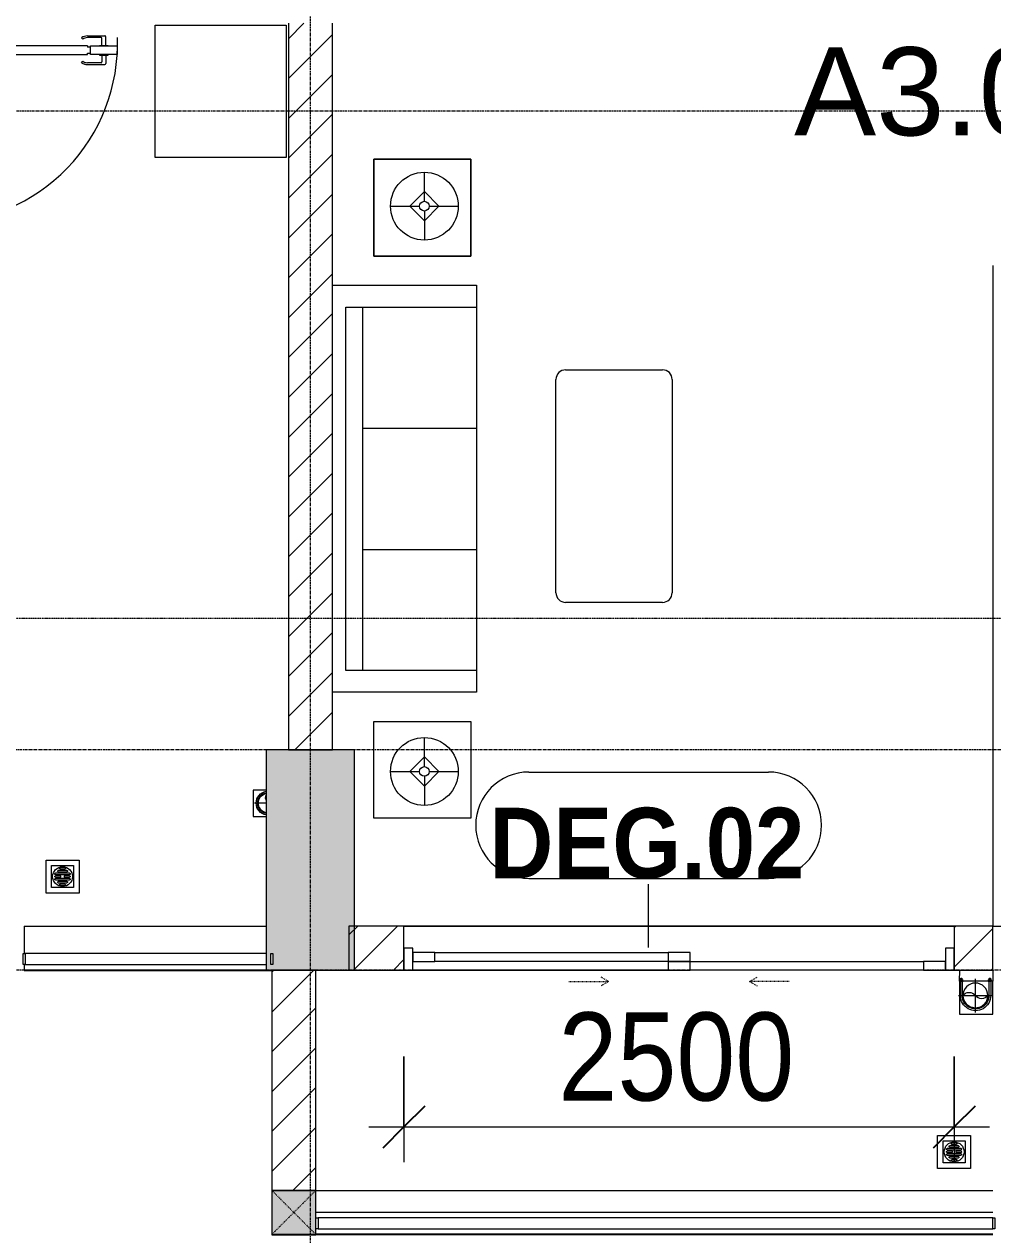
# Model space of a CAD drawing. Header units: millimetres. Extents: x 962 to 241049, y -15958 to 84407.
# Drawn here: x 170032 to 174432, y 23335 to 28832 of the extents above; entities that cross this region are included whole.
import ezdxf

# ---------------------------------------------------------------- set-up
doc = ezdxf.new("R2010")
doc.units = ezdxf.units.MM
for name, pattern in [('Dash', [6, 3, -3]), ('Dash Dot 3_16_', [7.9375, 4.7625, -1.5875, 0, -1.5875]), ('Grid Line', [22.225, 12.7, -3.175, 3.175, -3.175]), ('IMPORT-CENTER _3_', [10.16, 6.35, -1.27, 1.27, -1.27])]:
    doc.linetypes.add(name, pattern=pattern)
for name, color, linetype, lineweight in [('0-1', 7, 'Continuous', 5), ('A-ANNO-DIMS', 211, 'Continuous', 9), ('A-ANNO-DIMS-160', 211, 'Continuous', 9), ('A-AREA-IDEN', 2, 'Continuous', 9), ('A-DETL-GENF-1', 9, 'Continuous', 9), ('A-DOOR', 31, 'Continuous', 9), ('A-DOOR-1', 254, 'Continuous', 9), ('A-DOOR-2', 9, 'Continuous', 9), ('A-DOOR-FRAM', 31, 'Continuous', 9), ('A-DOOR-HDLN', 31, 'Dash', 9), ('A-DOOR-IDEN', 31, 'Continuous', 9), ('A-FLOR-1', 250, 'Continuous', 9), ('A-FLOR-2', 9, 'Continuous', 9), ('A-FLOR-HRAL', 11, 'Continuous', 9), ('A-FLOR-HRAL-1', 254, 'Continuous', 9), ('A-FLOR-HRAL-2', 9, 'Continuous', 9), ('A-WALL', 113, 'Continuous', 9), ('A-WALL-1', 253, 'Continuous', 18), ('A-WALL-2', 9, 'Continuous', 9), ('A-WALL-3', 113, 'Continuous', 18), ('A-WALL-PATT-2', 111, 'Continuous', 9), ('G-ANNO-SYMB-1', 111, 'Dash Dot 3_16_', 18), ('G-IMPT', 8, 'Continuous', 9), ('G-IMPT-1', 254, 'Continuous', 9), ('G-IMPT-2', 8, 'IMPORT-CENTER _3_', 9), ('I-FURN', 30, 'Continuous', 9), ('I-FURN-1', 254, 'Continuous', 9), ('M-EQPM', 50, 'Continuous', 9), ('S-COLS', 52, 'Continuous', 9), ('S-COLS-1', 52, 'Continuous', 5), ('S-COLS-2', 7, 'Continuous', 18), ('S-COLS-6', 52, 'Continuous', 18), ('S-COLS-7', 52, 'Dash', 9), ('S-COLS-HDLN', 52, 'Dash', 9), ('S-GRID-1', 1, 'Grid Line', 9)]:
    doc.layers.add(name, color=color, linetype=linetype, lineweight=lineweight)
doc.styles.add('Arial_11', font='arial_0.ttf', dxfattribs={"height": 400})
doc.styles.add('Arial_B_5', font='arialbd_0.ttf', dxfattribs={"width": 0.9, "height": 320})
doc.styles.add('UTM Avo', font='UTM Avo.ttf', dxfattribs={"width": 0.9, "height": 400})
doc.dimstyles.new('1_Dim_chi_tiet_2_5', dxfattribs={"dimscale": 304.8, "dimtxt": 399.720379, "dimasz": 0.629921, "dimexe": 0.524934, "dimexo": 0.0625, "dimgap": 0.052493, "dimtad": 1, "dimdec": 0, "dimrnd": 5, "dimzin": 0, "dimdsep": 46, "dimtxsty": 'UTM Avo', "dimblk1": 'OBLIQUE', "dimblk2": 'OBLIQUE', "dimsah": 1, "dimcen": 0.09, "dimdle": 0.524934, "dimazin": 0, "dimtfac": 1, "dimtdec": 4, "dimtix": 1, "dimtmove": 0, "dimatfit": 3, "dimfxl": 1.049869, "dimfxlon": 1, "dimtvp": 1, "dimtolj": 1, "dimtzin": 0, "dimarcsym": 2})
pattern_1 = [(45, (63179.03, 0), (-90.50967, 90.50967), [])]

# ---------------------------------------------------------------- blocks, each defined once
blk = doc.blocks.new('NCV_TKTC_KET CAU_rvt-1-TKCS_MB TẦNG 1')
at = {"layer": 'S-COLS-1'}
h = blk.add_hatch(color=256, dxfattribs=at)
h.paths.add_polyline_path([(108352.6, 24536.9), (108352.6, 25536.9), (107952.6, 25536.9), (107952.6, 24536.9), (107982.6, 24536.9)])
h.paths.add_polyline_path([(107982.6, 24561.9), (107972.6, 24561.9), (107972.6, 24611.9), (107982.6, 24611.9)])
at = {"layer": 'A-FLOR-1'}
for p, q in [((106852.6, 24535.2), (107977.6, 24535.2)), ((108177.6, 23336.9), (111252.6, 23336.9))]:
    blk.add_line(p, q, dxfattribs=at)
at = {"layer": 'S-COLS-2'}
for p, q in [((108352.6, 25536.9), (107952.6, 25536.9)), ((107952.6, 25536.9), (107952.6, 24536.9)), ((108352.6, 24536.9), (108352.6, 25536.9)), ((107952.6, 24536.9), (108352.6, 24536.9))]:
    blk.add_line(p, q, dxfattribs=at)
blk = doc.blocks.new('LOBBY_SOFA_1 - LOBBY_SOFA_1-852725-TKCS_MB TẦNG 1')
at = {"layer": 'I-FURN'}
for p, q in [((-2128.3, 1548.5), (-1160.3, 1548.5)), ((-2172.3, 1064.5), (-2172.3, 1504.5)), ((-1116.3, 1504.5), (-1116.3, 1064.5)), ((-1160.3, 1020.5), (-2128.3, 1020.5)), ((-2556, 660), (-708, 660)), ((-2556, 4.9), (-2556, 660)), ((-2457, 66), (-2457, 660)), ((-1907, 143), (-1907, 660)), ((-1357, 143), (-1357, 660)), ((-807, 660), (-807, 66)), ((-708, 660), (-708, 4.9)), ((-2688.2, 633.5), (-3128.2, 633.5)), ((-3128.2, 633.5), (-3128.2, 193.5)), ((-2688.2, 193.5), (-2688.2, 633.5)), ((-575.9, 633.5), (-135.9, 633.5)), ((-575.9, 193.5), (-575.9, 633.5)), ((-135.9, 633.5), (-135.9, 193.5)), ((-2915.4, 445), (-2915.4, 577)), ((-348.6, 445), (-348.6, 577)), ((-2981.4, 423), (-2915.4, 489)), ((-2915.4, 489), (-2849.4, 423)), ((-348.6, 489), (-414.6, 423)), ((-282.6, 423), (-348.6, 489)), ((-2937.4, 423), (-3069.4, 423)), ((-2915.4, 357), (-2981.4, 423)), ((-2849.4, 423), (-2915.4, 357)), ((-2915.4, 269), (-2915.4, 401)), ((-2893.4, 423), (-2761.4, 423)), ((-370.6, 423), (-502.6, 423)), ((-414.6, 423), (-348.6, 357)), ((-348.6, 357), (-282.6, 423)), ((-348.6, 269), (-348.6, 401)), ((-326.6, 423), (-194.6, 423)), ((-3128.2, 193.5), (-2688.2, 193.5)), ((-135.9, 193.5), (-575.9, 193.5)), ((-807, 143), (-2457, 143)), ((-807, 66), (-2457, 66))]:
    blk.add_line(p, q, dxfattribs=at)
for centre, radius in [((-2915.4, 423), 154), ((-348.6, 423), 154), ((-2915.4, 423), 22), ((-348.6, 423), 22)]:
    blk.add_circle(centre, radius, dxfattribs=at)
for centre, start, end in [((-2128.3, 1504.5), 90, 180), ((-1160.3, 1504.5), 0, 90), ((-2128.3, 1064.5), 180, 270), ((-1160.3, 1064.5), 270, 0)]:
    blk.add_arc(centre, 44, start, end, dxfattribs=at)
at = {"layer": 'I-FURN-1'}
for p, q in [((-2128.3, 1548.5), (-1160.3, 1548.5)), ((-2172.3, 1064.5), (-2172.3, 1504.5)), ((-1116.3, 1504.5), (-1116.3, 1064.5)), ((-1160.3, 1020.5), (-2128.3, 1020.5)), ((-2556, 660), (-708, 660)), ((-2556, 4.9), (-2556, 660)), ((-708, 660), (-708, 4.9)), ((-3128.2, 633.5), (-2688.2, 633.5)), ((-3128.2, 193.5), (-3128.2, 633.5)), ((-2688.2, 633.5), (-2688.2, 193.5)), ((-575.9, 633.5), (-135.9, 633.5)), ((-575.9, 193.5), (-575.9, 633.5)), ((-135.9, 633.5), (-135.9, 193.5)), ((-2688.2, 193.5), (-3128.2, 193.5)), ((-135.9, 193.5), (-575.9, 193.5))]:
    blk.add_line(p, q, dxfattribs=at)
for centre, start, end in [((-2128.3, 1504.5), 90, 180), ((-1160.3, 1504.5), 0, 90), ((-2128.3, 1064.5), 180, 270), ((-1160.3, 1064.5), 270, 0)]:
    blk.add_arc(centre, 44, start, end, dxfattribs=at)
blk = doc.blocks.new('MAY GIAT - MAY GIAT_dwg-348053-TKCS_MB TẦNG 1')
at = {"layer": 'G-IMPT-1', "flags": 128}
blk.add_lwpolyline([(5, 596.6), (5, 2.3), (605, 2.3), (605, 596.6)], close=True, dxfattribs=at)
blk = doc.blocks.new('MAY GIAT - MAY GIAT-401071-TKCS_MB TẦNG 1')
at = {"layer": 'I-FURN-1'}
for p, q in [((5, -2.3), (605, -2.3)), ((5, -596.6), (5, -2.3)), ((605, -2.3), (605, -596.6)), ((605, -596.6), (5, -596.6))]:
    blk.add_line(p, q, dxfattribs=at)
at = {"extrusion": (0, 0, -1), "zscale": -1, "rotation": 180}
blk.add_blockref('MAY GIAT - MAY GIAT_dwg-348053-TKCS_MB TẦNG 1', (0, 0), dxfattribs=at)
blk = doc.blocks.new('Railing - 50 x 10mm-457210-TKCS_MB TẦNG 1')
at = {"layer": 'A-FLOR-HRAL-2'}
for p, q in [((25, 5), (-25, 5)), ((-25, 5), (-25, -5)), ((25, -5), (25, 5)), ((-25, -5), (25, -5))]:
    blk.add_line(p, q, dxfattribs=at)
blk = doc.blocks.new('Railing - Railing-641383-TKCS_MB TẦNG 1')
at = {"layer": 'A-FLOR-HRAL-2'}
for p, q in [((85044.1, 15351.2), (83949.1, 15351.2)), ((83949.1, 15301.2), (85044.1, 15301.2))]:
    blk.add_line(p, q, dxfattribs=at)
at = {"extrusion": (0, 0, -1), "zscale": -1, "rotation": 90.00000000000072}
for p in [(-83944.1, 15326.2), (-85069.1, 15326.2)]:
    blk.add_blockref('Railing - 50 x 10mm-457210-TKCS_MB TẦNG 1', p, dxfattribs=at)
blk = doc.blocks.new('DOOR_CW_01 CANH MO-PANEL KINH - DIG_01-900x2200-CỬA NHÔM KÍNH-400868-TKCS_MB TẦNG 1')
at = {"layer": 'A-DETL-GENF-1'}
for p, q in [((-399, 831.8), (-397, 831.8)), ((-399, 792.2), (-399, 831.8)), ((-397, 872), (-357, 872)), ((-397, 752), (-397, 872)), ((-397, 792.2), (-397, 831.8)), ((-357, 872), (-357, 752)), ((-357, 792.2), (-357, 831.8)), ((-355, 831.8), (-357, 831.8)), ((-355, 792.2), (-355, 831.8)), ((-442, 737), (-442, 816.5)), ((-399, 820.5), (-438, 820.5)), ((-434, 799.5), (-434, 737)), ((-399, 803.5), (-430, 803.5)), ((-397, 792.2), (-399, 792.2)), ((-357, 792.2), (-355, 792.2)), ((-355, 820.5), (-316, 820.5)), ((-355, 803.5), (-324, 803.5)), ((-320, 799.5), (-320, 737)), ((-312, 737), (-312, 816.5)), ((-433.9, 711.2), (-427.3, 715.8)), ((-357, 752), (-397, 752)), ((-397, 738), (-391, 738)), ((-397, 738), (-397, 196)), ((-363, 752), (-391, 752)), ((-391, 752), (-391, 738)), ((-363, 738), (-363, 752)), ((-357, 738), (-363, 738)), ((-357, 196), (-357, 738)), ((-320.1, 711.2), (-326.7, 715.8)), ((-397, 196), (-391, 196)), ((-357, 182), (-397, 182)), ((-397, 182), (-397, 62)), ((-391, 196), (-391, 182)), ((-391, 182), (-363, 182)), ((-357, 196), (-363, 196)), ((-363, 182), (-363, 196)), ((-357, 62), (-357, 182)), ((-397, 62), (-357, 62))]:
    blk.add_line(p, q, dxfattribs=at)
blk.add_circle((-407, 60), 10, dxfattribs=at)
for centre, radius, start, end in [((-407, 60), 814, 360, 92), ((-438, 816.5), 4, 90, 180), ((-430, 799.5), 4, 90, 180), ((-324, 799.5), 4, 360, 90), ((-316, 816.5), 4, 0, 90), ((-397, 737), 45, 180, 215), ((-397, 737), 37, 180, 215), ((-357, 737), 37, 325, 0), ((-357, 737), 45, 325, 0)]:
    blk.add_arc(centre, radius, start, end, dxfattribs=at)
at = {"layer": 'A-DOOR-2'}
for p, q in [((-410, 50), (-450, 50)), ((-450, 50), (-450, -50)), ((-410, 0), (-410, 50)), ((-400, 0), (-410, 0)), ((-407, 50), (-382, 50)), ((-400, -50), (-400, 0)), ((410, 0), (400, 0)), ((400, 0), (400, -50)), ((450, 50), (410, 50)), ((410, 50), (410, 0)), ((450, -50), (450, 50)), ((-450, -50), (-400, -50)), ((400, -50), (450, -50))]:
    blk.add_line(p, q, dxfattribs=at)
blk = doc.blocks.new('NCV_TKTC_TANG 1_rvt-1-TKCS_MB TẦNG 1')
at = {"layer": 'A-FLOR-2'}
for p, q in [((108577.6, 24736.9), (111077.6, 24736.9)), ((111077.6, 24736.9), (108577.6, 24736.9)), ((108617.6, 24536.9), (109777.6, 24536.9)), ((108177.6, 23536.9), (111252.6, 23536.9))]:
    blk.add_line(p, q, dxfattribs=at)
at = {"layer": 'A-WALL-1'}
for p, q in [((111252.6, 27736.9), (111252.6, 24736.9)), ((111252.6, 24736.9), (111352.6, 24736.9))]:
    blk.add_line(p, q, dxfattribs=at)
at = {"layer": 'A-WALL-2'}
for p, q in [((106852.9, 24736.9), (107952.6, 24736.9)), ((106852.9, 24736.9), (106852.9, 24611.9)), ((106852.9, 24561.9), (106852.9, 24536.9)), ((107952.6, 24536.9), (106852.9, 24536.9))]:
    blk.add_line(p, q, dxfattribs=at)
at = {"layer": 'A-DOOR-1', "rotation": 270.0000000000003}
blk.add_blockref('DOOR_CW_01 CANH MO-PANEL KINH - DIG_01-900x2200-CỬA NHÔM KÍNH-400868-TKCS_MB TẦNG 1', (106402.6, 28336.9), dxfattribs=at)
at = {"layer": 'A-FLOR-HRAL-1'}
blk.add_blockref('Railing - Railing-641383-TKCS_MB TẦNG 1', (22908.5, 9260.7), dxfattribs=at)
at = {"layer": 'I-FURN-1'}
for name, p, rotation in [('MAY GIAT - MAY GIAT-401071-TKCS_MB TẦNG 1', (107445.9, 28222), 89.9999999999998), ('LOBBY_SOFA_1 - LOBBY_SOFA_1-852725-TKCS_MB TẦNG 1', (108247.7, 25090.4), 269.9999999999993)]:
    blk.add_blockref(name, p, dxfattribs=dict(at, rotation=rotation))
blk = doc.blocks.new('DEG_02-DEG_03 - DEG_02-2500x2400mm-CỬA ĐI 02 CÁNH TRƯỢT-625766-TKCS_MB TẦNG 1')
at = {"layer": 'A-DOOR'}
for p, q in [((-1110, 100), (-1210, 100)), ((-1210, 100), (-1210, 60)), ((-1210, 60), (-1110, 60)), ((-1110, 60), (-1110, 100)), ((-1110, 100), (-50, 100)), ((-50, 60), (-1110, 60)), ((50, 100), (-50, 100)), ((-50, 100), (-50, 60)), ((50, 60), (-50, 60)), ((-50, 60), (-50, 20)), ((-50, 60), (50, 60)), ((50, 60), (50, 100)), ((50, 20), (50, 60)), ((50, 60), (1110, 60)), ((1210, 60), (1110, 60)), ((1110, 60), (1110, 20)), ((1210, 20), (1210, 60)), ((-50, 20), (50, 20)), ((1110, 20), (50, 20)), ((1110, 20), (1210, 20))]:
    blk.add_line(p, q, dxfattribs=at)
at = {"layer": 'A-DOOR-FRAM'}
for p, q in [((-1210, 100), (-1250, 100)), ((-1250, 100), (-1250, 0)), ((-1210, 0), (-1210, 100)), ((1250, 100), (1210, 100)), ((1210, 100), (1210, 0)), ((1250, 0), (1250, 100)), ((-1250, 0), (-1210, 0)), ((1210, 0), (1250, 0))]:
    blk.add_line(p, q, dxfattribs=at)
at = {"layer": 'A-DOOR-HDLN'}
for p, q in [((-320.4, 151.1), (-355, 171.1)), ((320.4, 151.1), (355, 171.1)), ((-500.4, 151.1), (-320.4, 151.1)), ((-320.4, 151.1), (-355, 131.1)), ((320.4, 151.1), (355, 131.1)), ((500.4, 151.1), (320.4, 151.1))]:
    blk.add_line(p, q, dxfattribs=at)
blk = doc.blocks.new('Railing - 50 x 10mm-1251311-TKCS_MB TẦNG 1')
at = {"layer": 'A-FLOR-HRAL'}
for p, q in [((25, 5), (-25, 5)), ((-25, 5), (-25, -5)), ((25, -5), (25, 5)), ((-25, -5), (25, -5))]:
    blk.add_line(p, q, dxfattribs=at)
blk = doc.blocks.new('Railing - Railing-1602750-TKCS_MB TẦNG 1')
at = {"layer": 'A-FLOR-HRAL'}
for p, q in [((111252.5, 23412.4), (108187.5, 23412.4)), ((108187.5, 23362.4), (111252.5, 23362.4))]:
    blk.add_line(p, q, dxfattribs=at)
at = {"extrusion": (0, 0, -1), "zscale": -1, "rotation": 90}
for p in [(-108182.5, 23387.4), (-111257.5, 23387.4)]:
    blk.add_blockref('Railing - 50 x 10mm-1251311-TKCS_MB TẦNG 1', p, dxfattribs=at)
blk = doc.blocks.new('TKTC_XREF_251221_MB TANG 1 - TKTC_XREF_260130_MB TANG 1_dwg_THU NUOC - THU NUOC-444531-TKCS_MB TẦNG 1-4202124-TKCS_MB TẦNG 1')
at = {"layer": 'M-EQPM'}
for p, q in [((-23.3, 10.8), (40.9, 10.8)), ((40.9, 4.8), (-23.3, 4.8)), ((-11, 23.3), (28.5, 23.3)), ((28.5, 17.3), (-11, 17.3)), ((-1.1, 35.6), (18.5, 35.6)), ((18.5, 29.6), (-1.1, 29.6)), ((-23.3, -13.6), (40.9, -13.6)), ((40.9, -19.6), (-23.3, -19.6)), ((-11, -26.1), (28.5, -26.1)), ((28.5, -32.1), (-11, -32.1)), ((-1.1, -38.5), (18.5, -38.5)), ((18.5, -44.5), (-1.1, -44.5))]:
    blk.add_line(p, q, dxfattribs=at)
at = {"layer": 'M-EQPM', "flags": 128}
for points in [[(83.7, -79.4), (83.7, 70.6), (-66.3, 70.6), (-66.3, -79.4)], [(58.7, -54.4), (58.7, 45.6), (-41.3, 45.6), (-41.3, -54.4)]]:
    blk.add_lwpolyline(points, close=True, dxfattribs=at)
for points in [[(-23.3, -1.2), (0.7, -1.2), (0.7, -7.2), (-23.3, -7.2)], [(40.9, -7.2), (16.7, -7.2), (16.7, -1.2), (40.9, -1.2)]]:
    blk.add_lwpolyline(points, dxfattribs=at)
at = {"layer": 'M-EQPM'}
for centre, radius, start, end in [((8.7, -4.4), 45, 360, 180), ((8.7, -4.4), 45, 360, 180), ((-23.3, 7.8), 3, 90, 270), ((-11, 20.3), 3, 90, 270), ((-1.1, 32.6), 3, 90, 270), ((18.5, 32.6), 3, 270, 90), ((28.5, 20.3), 3, 270, 90), ((40.9, 7.8), 3, 270, 90), ((8.7, -4.4), 45, 180, 360), ((8.7, -4.4), 45, 180, 360), ((-23.3, -4.2), 3, 90, 270), ((-23.3, -16.6), 3, 90, 270), ((-11, -29.1), 3, 90, 270), ((-1.1, -41.5), 3, 90, 270), ((18.5, -41.5), 3, 270, 90), ((28.5, -29.1), 3, 270, 90), ((40.9, -4.2), 3, 270, 90), ((40.9, -16.6), 3, 270, 90)]:
    blk.add_arc(centre, radius, start, end, dxfattribs=at)
blk = doc.blocks.new('TKTC_XREF_251221_MB TANG 1 - TKTC_XREF_260130_MB TANG 1_dwg_CUM U_DN100-4202115-TKCS_MB TẦNG 1')
at = {"layer": 'G-IMPT'}
blk.add_hatch(color=256, dxfattribs=at).paths.add_polyline_path([(0, -61), (0, -57), (14.8, -55.1), (28.5, -49.4), (40.3, -40.3), (49.4, -28.5), (55.1, -14.8), (57, 0), (55.1, 14.8), (49.4, 28.5), (40.3, 40.3), (28.5, 49.4), (14.8, 55.1), (0, 57), (0, 61), (15.8, 58.9), (30.5, 52.8), (43.1, 43.1), (52.8, 30.5), (58.9, 15.8), (61, 0), (58.9, -15.8), (52.8, -30.5), (43.1, -43.1), (30.5, -52.8), (15.8, -58.9)])
for p, q in [((-79.1, 66.6), (-79.1, 63.4)), ((-76.6, 66.6), (-76.6, 63.4)), ((-74.6, 66.6), (-74.6, 63.4)), ((-72.7, 69.3), (-72.7, 60.7)), ((-66.9, 67.9), (-71.7, 67.9)), ((-66.9, 62.1), (-71.7, 62.1)), ((-65, 69), (0, 69)), ((-79.1, -63.4), (-79.1, -66.6)), ((-76.6, -63.4), (-76.6, -66.6)), ((-74.6, -63.4), (-74.6, -66.6)), ((-72.7, -60.7), (-72.7, -69.3)), ((-66.9, -62.1), (-71.7, -62.1)), ((-66.9, -67.9), (-71.7, -67.9)), ((-65, -69), (0, -69))]:
    blk.add_line(p, q, dxfattribs=at)
at = {"layer": 'G-IMPT', "flags": 128}
for points in [[(-72.7, 67.6), (-78.1, 67.6), (-78.1, 62.4), (-72.7, 62.4)], [(-71.7, 59.2), (-66.9, 59.2), (-66.9, 70.8), (-71.7, 70.8)], [(-66.9, 70.8), (-66.9, 72.7), (-65, 72.7), (-65, 57.3), (-66.9, 57.3), (-66.9, 59.2)], [(-65, 61), (0, 61), (0, 57)], [(-72.7, -62.4), (-78.1, -62.4), (-78.1, -67.6), (-72.7, -67.6)], [(-71.7, -70.8), (-66.9, -70.8), (-66.9, -59.2), (-71.7, -59.2)], [(-66.9, -59.2), (-66.9, -57.3), (-65, -57.3), (-65, -72.7), (-66.9, -72.7), (-66.9, -70.8)], [(-65, -61), (0, -61), (0, -57)]]:
    blk.add_lwpolyline(points, dxfattribs=at)
at = {"layer": 'G-IMPT'}
for centre, radius, start, end in [((-78.1, 66.6), 0.96, 90, 180), ((-78.1, 63.4), 0.96, 180, 270), ((-71.1, 69.3), 1.56, 112.6199, 247.3801), ((-67.9, 65), 4.8, 143.1301, 216.8699), ((-71.1, 60.7), 1.56, 112.6199, 247.3801), ((0, 0), 69, 270, 90), ((0, 0), 61, 270, 90), ((0, 0), 57, 270, 90), ((-78.1, -63.4), 0.96, 90, 180), ((-78.1, -66.6), 0.96, 180, 270), ((-71.1, -60.7), 1.56, 112.6199, 247.3801), ((-67.9, -65), 4.8, 143.1301, 216.8699), ((-71.1, -69.3), 1.56, 112.6199, 247.3801)]:
    blk.add_arc(centre, radius, start, end, dxfattribs=at)
blk = doc.blocks.new('TKTC_XREF_251221_MB TANG 1 - TKTC_XREF_260130_MB TANG 1_dwg_$cc-4202121-TKCS_MB TẦNG 1')
at = {"layer": 'G-IMPT'}
blk.add_circle((0, 0), 0.5, dxfattribs=at)
for centre, radius, start, end in [((0, 0), 0.5, 90, 270), ((0.188, 0.25), 0.313, 126.8699, 233.1301), ((-0.188, -0.25), 0.313, 306.8699, 53.1301)]:
    blk.add_arc(centre, radius, start, end, dxfattribs=at)
at = {"layer": 'G-IMPT-2'}
for p, q in [((0, -0.673), (0, 0.673)), ((-0.673, 0), (0.673, 0))]:
    blk.add_line(p, q, dxfattribs=at)
blk = doc.blocks.new('TKTC_XREF_251221_MB TANG 1 - TKTC_XREF_260130_MB TANG 1_dwg_CUM U_DN100-V165-TKCS_MB TẦNG 1')
at = {"layer": 'G-IMPT'}
blk.add_hatch(color=256, dxfattribs=at).paths.add_polyline_path([(10.5, -59.6), (10.5, -55.6), (14.8, -55.1), (28.5, -49.4), (40.3, -40.3), (49.4, -28.5), (55.1, -14.8), (57, 0), (55.1, 14.8), (49.4, 28.5), (40.3, 40.3), (28.5, 49.4), (10.6, 58.3), (10.6, 59.6), (15.8, 58.9), (30.5, 52.8), (43.1, 43.1), (52.8, 30.5), (58.9, 15.8), (61, 0), (58.9, -15.8), (52.8, -30.5), (43.1, -43.1), (30.5, -52.8), (15.8, -58.9)])
for radius, start, end in [(69, 279.29829, 80.5609), (61, 280.93992, 78.91715), (57, 281.71304, 78.14481)]:
    blk.add_arc((0, 0), radius, start, end, dxfattribs=at)
blk = doc.blocks.new('TKTC_XREF_251221_MB TANG 1 - TKTC_XREF_260130_MB TANG 1_dwg_$cc-V166-TKCS_MB TẦNG 1')
at = {"layer": 'G-IMPT'}
for centre, radius, start, end in [((0, 0), 0.5, 100.12833, 259.199), ((0, 0), 0.5, 101.35333, 258.0976), ((0.188, 0.25), 0.313, 158.17581, 201.3648)]:
    blk.add_arc(centre, radius, start, end, dxfattribs=at)
at = {"layer": 'G-IMPT-2'}
blk.add_line((-0.673, 0), (-0.076, 0), dxfattribs=at)
blk = doc.blocks.new('TKTC_XREF_251221_MB TANG 1 - TKTC_XREF_260130_MB TANG 1_dwg-4202109-TKCS_MB TẦNG 1')
at = {"layer": 'G-IMPT'}
blk.add_line((-95199.1, -375992.1), (-95259.4, -375992.1), dxfattribs=at)
at = {"layer": 'G-IMPT', "flags": 128}
for points in [[(-95259.4, -375992), (-95259.4, -376111.5), (-95199.1, -376111.5)], [(-91899.2, -376809.9), (-91899.5, -376859.9), (-92049.9, -376859.9), (-92049.6, -376810.2), (-91899.2, -376810.2)]]:
    blk.add_lwpolyline(points, dxfattribs=at)
blk.add_lwpolyline([(-92049.7, -376860), (-92049.7, -377009.7), (-91899.3, -377009.7), (-91899.3, -376860)], close=True, dxfattribs=at)
at = {"xscale": 90.00000000005114, "yscale": 90.00000000005114, "zscale": 90.00000000005114, "rotation": 0.304717521727566}
blk.add_blockref('TKTC_XREF_251221_MB TANG 1 - TKTC_XREF_260130_MB TANG 1_dwg_$cc-V166-TKCS_MB TẦNG 1', (-95192.3, -376049.7), dxfattribs=at)
at = {"extrusion": (0, 0, -1)}
for name, p, xscale, yscale, zscale, rotation in [('TKTC_XREF_251221_MB TANG 1 - TKTC_XREF_260130_MB TANG 1_dwg_CUM U_DN100-V165-TKCS_MB TẦNG 1', (95190.8, -376051.4), 0.789473684210524, 0.789473684210524, -0.7894736842105241, 0.06930925665188988), ('TKTC_XREF_251221_MB TANG 1 - TKTC_XREF_260130_MB TANG 1_dwg_$cc-4202121-TKCS_MB TẦNG 1', (91978.2, -376925), 113.7150000000073, 113.7150000000073, -113.7150000000073, 89.99900866374671), ('TKTC_XREF_251221_MB TANG 1 - TKTC_XREF_260130_MB TANG 1_dwg_CUM U_DN100-4202115-TKCS_MB TẦNG 1', (91977.3, -376925), 0.9975000000000007, 0.9975000000000007, -0.9975000000000008, 270.0009913382951)]:
    blk.add_blockref(name, p, dxfattribs=dict(at, xscale=xscale, yscale=yscale, zscale=zscale, rotation=rotation))
at = {"extrusion": (0, 0, -1), "zscale": -1}
for p in [(96116, -376380.4), (92066, -377630.4)]:
    blk.add_blockref('TKTC_XREF_251221_MB TANG 1 - TKTC_XREF_260130_MB TANG 1_dwg_THU NUOC - THU NUOC-444531-TKCS_MB TẦNG 1-4202124-TKCS_MB TẦNG 1', p, dxfattribs=at)
blk = doc.blocks.new('TKTC_XREF_251221_MB TANG 1 - TKTC_XREF_251221_MB TANG 1-2038492-TKCS_MB TẦNG 1')
blk.add_blockref('TKTC_XREF_251221_MB TANG 1 - TKTC_XREF_260130_MB TANG 1_dwg-4202109-TKCS_MB TẦNG 1', (169499.1, 384109.7))
blk = doc.blocks.new('G1_SOF - BO TRU - 200x200-3050151-TKCS_MB TẦNG 1')
at = {"layer": 'S-COLS-HDLN'}
for p, q in [((-100, 100), (100, -100)), ((100, 100), (-100, -100))]:
    blk.add_line(p, q, dxfattribs=at)
blk = doc.blocks.new('DIMBLOCK57-TKCS_MB TẦNG 1')
at = {"layer": 'A-ANNO-DIMS-160'}
for p, q in [((171756.6, 24145.2), (171756.6, 23665.2)), ((171756.6, 23825.2), (171756.6, 24145.2)), ((174256.6, 24145.2), (174256.6, 23665.2)), ((174256.6, 23825.2), (174256.6, 24145.2)), ((171596.6, 23825.2), (174416.6, 23825.2))]:
    blk.add_line(p, q, dxfattribs=at)
at = {"layer": 'A-ANNO-DIMS-160', "lineweight": 25}
for p, q in [((171756.6, 23825.2), (171852.6, 23921.2)), ((174256.6, 23825.2), (174352.6, 23921.2)), ((171756.6, 23825.2), (171660.6, 23729.2)), ((174256.6, 23825.2), (174160.6, 23729.2))]:
    blk.add_line(p, q, dxfattribs=at)
at = {"layer": 'A-ANNO-DIMS-160', "color": 0, "insert": (172458.8, 24344.8), "char_height": 400, "width": 1314.636, "attachment_point": 1, "line_spacing_factor": 1.110334, "style": 'UTM Avo'}
blk.add_mtext('2500', dxfattribs=at)
blk = doc.blocks.new('_Oblique')
at = {"color": 0, "linetype": 'ByBlock', "lineweight": -2}
blk.add_line((-0.5, -0.5), (0.5, 0.5), dxfattribs=at)
blk = doc.blocks.new('STN_Door Tag - STN_Door Tag-1788670-TKCS_MB TẦNG 1')
at = {"layer": 'A-DOOR-IDEN'}
for p, q in [((-3.37, 1.495), (3.431, 1.495)), ((-3.37, -1.524), (3.431, -1.524))]:
    blk.add_line(p, q, dxfattribs=at)
for centre, start, end in [((-3.37, -0.015), 90, 270), ((3.431, -0.015), 270, 90)]:
    blk.add_arc(centre, 1.509, start, end, dxfattribs=at)

msp = doc.modelspace()

# ---------------------------------------------------------------- hatches: boundary and pattern name
at = {"layer": 'A-WALL-PATT-2'}
h = msp.add_hatch(dxfattribs=at)
h.set_pattern_fill('FP_1', color=256, style=0, pattern_type=2)
h.set_pattern_definition(pattern_1)
h.paths.add_polyline_path([(171431.6, 25536.9), (171431.6, 28836.9), (171231.6, 28836.9), (171231.6, 25536.9)])
h.paths.add_polyline_path([(171231.6, 29036.9), (171431.6, 29036.9), (171431.6, 32237), (171231.6, 32237), (171231.6, 29966)])
h = msp.add_hatch(dxfattribs=at)
h.set_pattern_fill('FP_1', color=256, style=0, pattern_type=2)
h.set_pattern_definition(pattern_1)
h.paths.add_polyline_path([(174431.6, 24536.9), (174431.6, 24736.9), (174256.6, 24736.9), (174256.6, 24536.9)])
h.paths.add_polyline_path([(171756.6, 24536.9), (171756.6, 24736.9), (171506.6, 24736.9), (171506.6, 24536.9)])
h = msp.add_hatch(dxfattribs=at)
h.set_pattern_fill('FP_1', color=256, style=0, pattern_type=2)
h.set_pattern_definition(pattern_1)
h.paths.add_polyline_path([(171156.6, 23536.9), (171356.6, 23536.9), (171356.6, 24536.9), (171156.6, 24536.9), (171156.6, 23616.9)])
at = {"layer": 'S-COLS-1'}
msp.add_hatch(color=256, dxfattribs=at).paths.add_polyline_path([(171356.5, 23336.9), (171356.6, 23336.9), (171356.5, 23536.9), (171156.6, 23536.9), (171156.6, 23336.9)])

# ---------------------------------------------------------------- linework, layer by layer
at = {"layer": 'A-DOOR-IDEN'}
msp.add_line((172867.9, 24639.1), (172868.2, 24927.1), dxfattribs=at)
at = {"layer": 'A-WALL'}
for p, q in [((171756.6, 24736.9), (174256.6, 24736.9)), ((174431.6, 24536.9), (174431.6, 24736.9)), ((172956.6, 24536.9), (171796.6, 24536.9)), ((171156.6, 23536.9), (171356.6, 23536.9)), ((171356.6, 23437.4), (174431.6, 23437.4)), ((171356.6, 23336.9), (171156.6, 23336.9)), ((174431.6, 23337.4), (171356.6, 23337.4))]:
    msp.add_line(p, q, dxfattribs=at)
at = {"layer": 'A-WALL-3'}
for p, q in [((171231.6, 28836.9), (171231.6, 25536.9)), ((171431.6, 25536.9), (171431.6, 28836.9)), ((171231.6, 25536.9), (171431.6, 25536.9)), ((171756.6, 24736.9), (171506.6, 24736.9)), ((171506.6, 24736.9), (171506.6, 24536.9)), ((171756.6, 24536.9), (171756.6, 24736.9)), ((174431.6, 24736.9), (174256.6, 24736.9)), ((174256.6, 24736.9), (174256.6, 24536.9)), ((171356.6, 24536.9), (171156.6, 24536.9)), ((171156.6, 24536.9), (171156.6, 23536.9)), ((171356.6, 23536.9), (171356.6, 24536.9)), ((171506.6, 24536.9), (171756.6, 24536.9)), ((174256.6, 24536.9), (174431.6, 24536.9)), ((171156.6, 23336.9), (171156.6, 23335.3)), ((171156.6, 23335.3), (171356.6, 23335.3)), ((171356.6, 23335.3), (171356.6, 23336.9))]:
    msp.add_line(p, q, dxfattribs=at)
at = {"layer": 'G-ANNO-SYMB-1'}
msp.add_line((90628.5, 26135.3), (198105.9, 26135.3), dxfattribs=at)
at = {"layer": 'S-COLS'}
for p, q in [((171356.6, 23536.9), (171156.6, 23536.9)), ((171156.6, 23336.9), (171356.6, 23336.9))]:
    msp.add_line(p, q, dxfattribs=at)
at = {"layer": 'S-COLS-6'}
for p, q in [((171156.6, 23536.9), (171156.6, 23336.9)), ((171356.6, 23412.4), (171356.6, 23536.9)), ((171356.6, 23336.9), (171356.6, 23362.4))]:
    msp.add_line(p, q, dxfattribs=at)
at = {"layer": 'S-GRID-1'}
for p, q in [((171331.6, 15532), (171331.6, 78459.2)), ((192368.8, 28436.9), (96265.8, 28436.9)), ((190336.8, 25536.9), (98297.8, 25536.9)), ((192368.8, 24536.9), (96265.8, 24536.9))]:
    msp.add_line(p, q, dxfattribs=at)

# ---------------------------------------------------------------- block references
at = {"layer": '0-1'}
for name in ['NCV_TKTC_KET CAU_rvt-1-TKCS_MB TẦNG 1', 'NCV_TKTC_TANG 1_rvt-1-TKCS_MB TẦNG 1']:
    msp.add_blockref(name, (63179, 0), dxfattribs=at)
at = {"layer": 'A-DOOR', "rotation": 180}
msp.add_blockref('DEG_02-DEG_03 - DEG_02-2500x2400mm-CỬA ĐI 02 CÁNH TRƯỢT-625766-TKCS_MB TẦNG 1', (173006.6, 24636.9), dxfattribs=at)
at = {"layer": 'A-DOOR-IDEN', "xscale": 159.9999999999999, "yscale": 159.9999999999999, "zscale": 159.9999999999999}
msp.add_blockref('STN_Door Tag - STN_Door Tag-1788670-TKCS_MB TẦNG 1', (172863.3, 25197.4), dxfattribs=at)
at = {"layer": 'A-FLOR-HRAL'}
msp.add_blockref('Railing - Railing-1602750-TKCS_MB TẦNG 1', (63179, 0), dxfattribs=at)
at = {"layer": 'M-EQPM'}
msp.add_blockref('TKTC_XREF_251221_MB TANG 1 - TKTC_XREF_251221_MB TANG 1-2038492-TKCS_MB TẦNG 1', (96831.6, 17236.9), dxfattribs=at)
at = {"layer": 'S-COLS-7'}
msp.add_blockref('G1_SOF - BO TRU - 200x200-3050151-TKCS_MB TẦNG 1', (171256.6, 23436.9), dxfattribs=at)

# ---------------------------------------------------------------- texts
at = {"layer": 'A-AREA-IDEN', "insert": (174647.5, 28321.5), "char_height": 400, "width": 2233.6, "attachment_point": 8, "line_spacing_factor": 0.936439, "style": 'Arial_11'}
msp.add_mtext('\\pt8,16,24,32,40,48,56,64,72,80,88,96,104,112,120,128,136,144,152,160,168,176,184,192,200,208,216,224,232,240,248,256;A3.01.11', dxfattribs=at)
at = {"layer": 'A-DOOR-IDEN', "insert": (172860.1, 25112), "char_height": 320, "width": 1467.36, "attachment_point": 5, "line_spacing_factor": 0.936439, "style": 'Arial_B_5'}
msp.add_mtext('\\pt7.2,14.4,21.6,28.8,36,43.2,50.4,57.6,64.8,72,79.2,86.4,93.6,100.8,108,115.2,122.4,129.6,136.8,144,151.2,158.4,165.6,172.8,180,187.2,194.4,201.6,208.8,216,223.2,230.4;DEG.02', dxfattribs=at)

# ---------------------------------------------------------------- dimensions: what is measured, and where the dimension line sits
at = {"layer": 'A-ANNO-DIMS'}
dim = msp.add_linear_dim(base=(174256.6, 23825.2), p1=(171756.6, 24145.2), p2=(174256.6, 24145.2), dimstyle='1_Dim_chi_tiet_2_5', override={"dimpost": '<>', "dimfxl": 2500}, dxfattribs=at)
dim.commit()
dim.dimension.update_dxf_attribs({"geometry": 'DIMBLOCK57-TKCS_MB TẦNG 1', "text_midpoint": (173006.6, 24048.1)})

doc.saveas('drawing.dxf')
